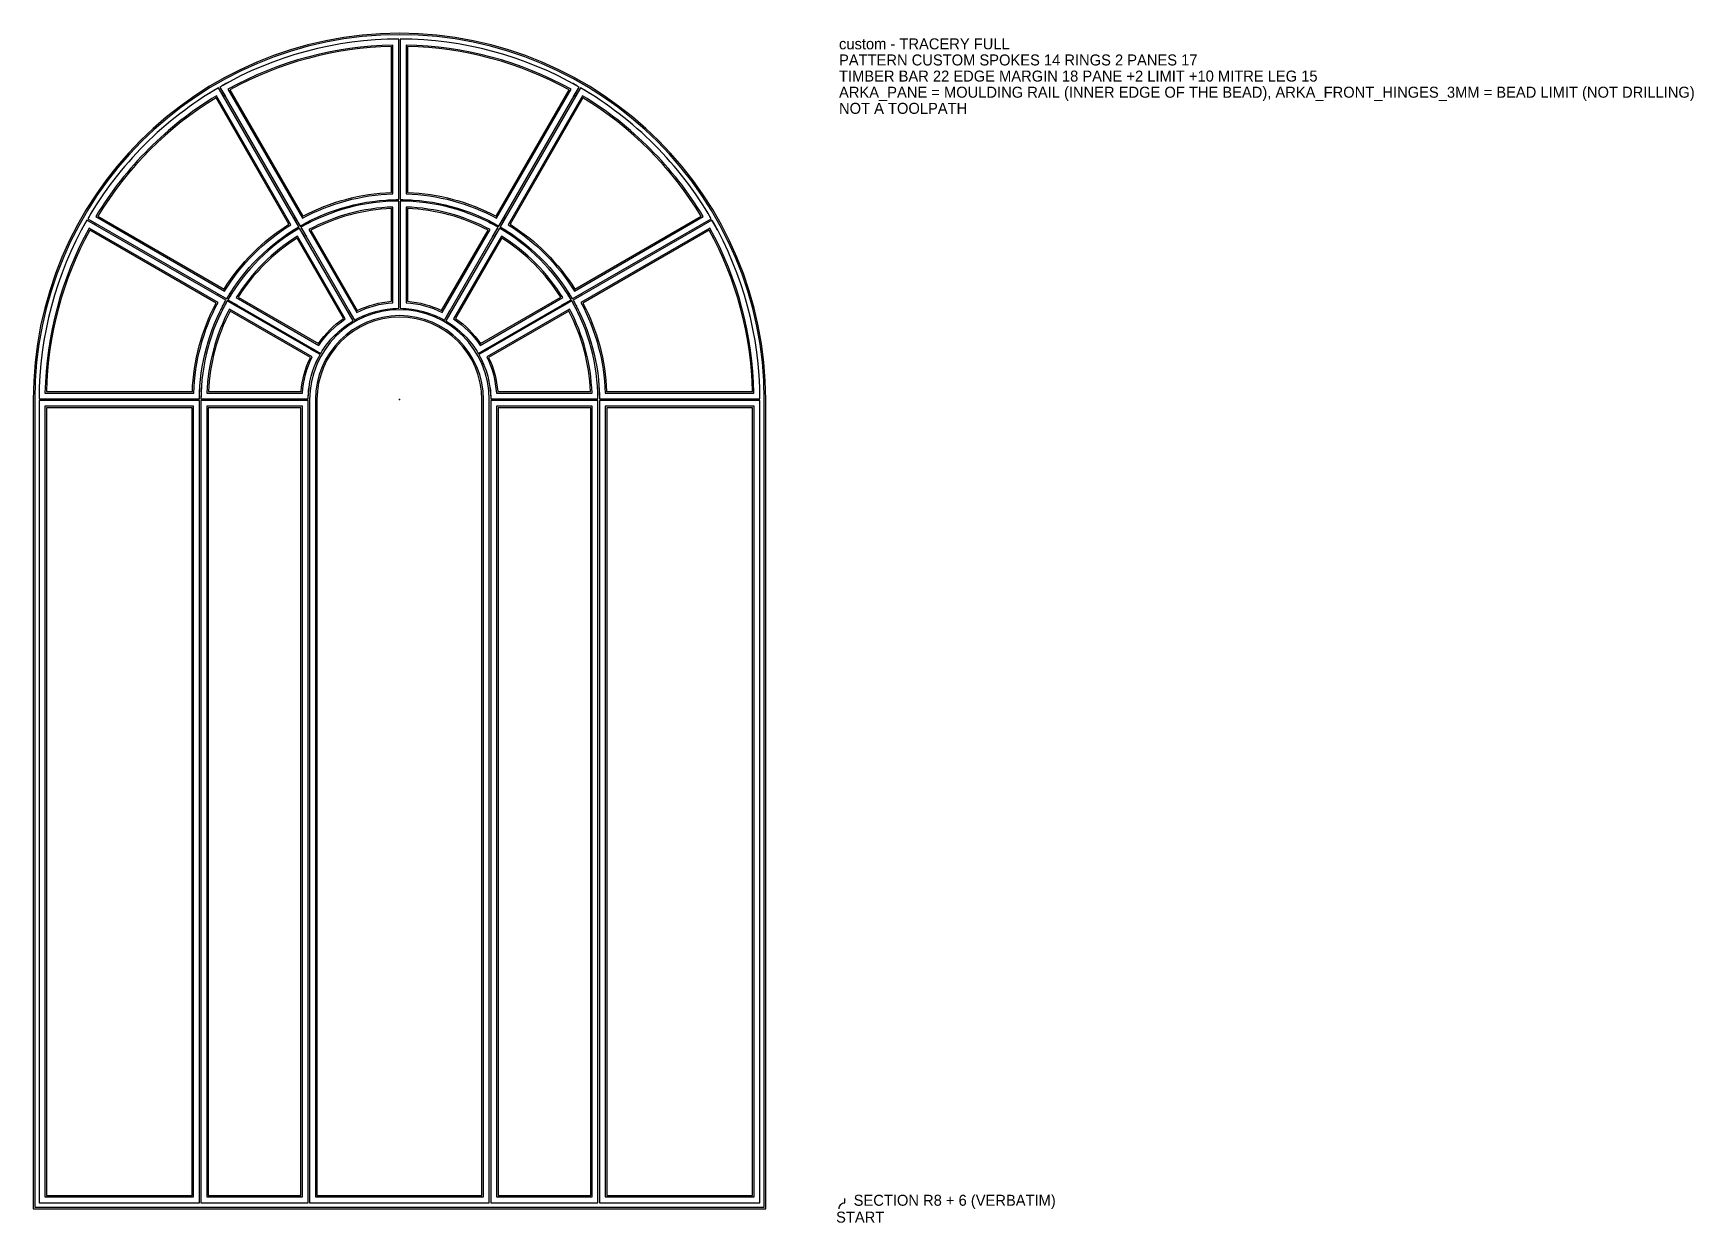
# Model space of a CAD drawing. Extents: x -6 to 2261, y -25 to 1598.
import ezdxf

# ---------------------------------------------------------------- set-up
doc = ezdxf.new("R2010")
doc.units = 0
for name, color, linetype in [('ARKA_CENTRE', 6, 'CONTINUOUS'), ('ARKA_FRONT_HINGES_3MM', 50, 'CONTINUOUS'), ('ARKA_INFO_NO_CUT', 8, 'CONTINUOUS'), ('ARKA_MITRE', 1, 'CONTINUOUS'), ('ARKA_OUTLINE', 7, 'CONTINUOUS'), ('ARKA_PANE', 3, 'CONTINUOUS'), ('ARKA_PANE_ZEWN_REF', 3, 'CONTINUOUS'), ('ARKA_SECTION', 5, 'CONTINUOUS')]:
    doc.layers.add(name, color=color, linetype=linetype)

msp = doc.modelspace()

# ---------------------------------------------------------------- linework, layer by layer
at = {"layer": 'ARKA_CENTRE'}
msp.add_point((494.5, 1098.5), dxfattribs=at)
at = {"layer": 'ARKA_FRONT_HINGES_3MM'}
for points in [[(493.5, 1590.498984, 0.130619), (249.366534, 1525.083619), (358.879441, 1335.401698, -0.12979), (493.5, 1371.473168)], [(739.633466, 1525.083619, 0.130619), (495.5, 1590.498984), (495.5, 1371.473168, -0.12979), (630.120559, 1335.401698)], [(247.634483, 1524.083619, 0.130619), (68.916381, 1345.365517), (258.598302, 1235.85261, -0.12979), (357.14739, 1334.401698)], [(920.083619, 1345.365517, 0.130619), (741.365517, 1524.083619), (631.85261, 1334.401698, -0.12979), (730.401698, 1235.85261)], [(433.055531, 1206.924941, -0.127573), (493.5, 1223.120988), (493.5, 1369.473155, 0.129776), (359.879448, 1333.669636)], [(495.5, 1223.120988, -0.127573), (555.944469, 1206.924941), (629.120552, 1333.669636, 0.129776), (495.5, 1369.473155)], [(67.916381, 1343.633466, 0.130619), (2.501016, 1099.5), (221.526832, 1099.5, -0.12979), (257.598302, 1234.120559)], [(986.498984, 1099.5, 0.130619), (921.083619, 1343.633466), (731.401698, 1234.120559, -0.12979), (767.473168, 1099.5)], [(387.075059, 1161.676519, -0.127573), (431.323481, 1205.924941), (358.147397, 1332.669636, 0.129776), (260.330364, 1234.852603)], [(557.676519, 1205.924941, -0.127573), (601.924941, 1161.676519), (728.669636, 1234.852603, 0.129776), (630.852603, 1332.669636)], [(369.879012, 1099.5, -0.127573), (386.075059, 1159.944469), (259.330364, 1233.120552, 0.129776), (223.526845, 1099.5)], [(602.924941, 1159.944469, -0.127573), (619.120988, 1099.5), (765.473155, 1099.5, 0.129776), (729.669636, 1233.120552)], [(371.875, 2.5), (617.125, 2.5), (617.125, 1098.5, 1), (371.875, 1098.5)]]:
    msp.add_lwpolyline(points, format="xyb", close=True, dxfattribs=at)
for points in [[(2.5, 2.5), (221.525, 2.5), (221.525, 1097.5), (2.5, 1097.5)], [(223.525, 2.5), (369.875, 2.5), (369.875, 1097.5), (223.525, 1097.5)], [(619.125, 2.5), (765.475, 2.5), (765.475, 1097.5), (619.125, 1097.5)], [(767.475, 2.5), (986.5, 2.5), (986.5, 1097.5), (767.475, 1097.5)]]:
    msp.add_lwpolyline(points, close=True, dxfattribs=at)
at = {"layer": 'ARKA_MITRE'}
for points in [[(493.5, 1575.498984), (493.5, 1590.498984, 0.007622), (478.502819, 1590.23986)], [(510.497181, 1590.23986, 0.007622), (495.5, 1590.498984), (495.5, 1575.498984)], [(255.134483, 1511.093237), (247.634483, 1524.083619, 0.007622), (234.776105, 1516.360621)], [(262.484035, 1532.357801, 0.007622), (249.366534, 1525.083619), (256.866534, 1512.093237)], [(732.133466, 1512.093237), (739.633466, 1525.083619, 0.007622), (726.515965, 1532.357801)], [(754.223895, 1516.360621, 0.007622), (741.365517, 1524.083619), (733.865517, 1511.093237)], [(478.509158, 1371.006227, -0.013738), (493.5, 1371.473168), (493.5, 1386.473168)], [(495.5, 1386.473168), (495.5, 1371.473168, -0.013738), (510.490842, 1371.006227)], [(493.5, 1354.473155), (493.5, 1369.473155, 0.01384), (478.509293, 1369.002769)], [(510.490707, 1369.002769, 0.01384), (495.5, 1369.473155), (495.5, 1354.473155)], [(80.906763, 1336.133466), (67.916381, 1343.633466, 0.007622), (60.642199, 1330.515965)], [(76.639379, 1358.223895, 0.007622), (68.916381, 1345.365517), (81.906763, 1337.865517)], [(344.398411, 1326.501894, -0.013738), (357.14739, 1334.401698), (349.64739, 1347.392079)], [(351.379441, 1348.392079), (358.879441, 1335.401698, -0.013738), (372.095362, 1342.492736)], [(373.096974, 1340.757623, 0.01384), (359.879448, 1333.669636), (367.379448, 1320.679255)], [(621.620552, 1320.679255), (629.120552, 1333.669636, 0.01384), (615.903026, 1340.757623)], [(616.904638, 1342.492736, -0.013738), (630.120559, 1335.401698), (637.620559, 1348.392079)], [(639.35261, 1347.392079), (631.85261, 1334.401698, -0.013738), (644.601589, 1326.501894)], [(907.093237, 1337.865517), (920.083619, 1345.365517, 0.007622), (912.360621, 1358.223895)], [(928.357801, 1330.515965, 0.007622), (921.083619, 1343.633466), (908.093237, 1336.133466)], [(365.647397, 1319.679255), (358.147397, 1332.669636, 0.01384), (345.400257, 1324.766916)], [(643.599743, 1324.766916, 0.01384), (630.852603, 1332.669636), (623.352603, 1319.679255)], [(245.607921, 1243.35261), (258.598302, 1235.85261, -0.013738), (266.498106, 1248.601589)], [(268.233084, 1247.599743, 0.01384), (260.330364, 1234.852603), (273.320745, 1227.352603)], [(715.679255, 1227.352603), (728.669636, 1234.852603, 0.01384), (720.766916, 1247.599743)], [(722.501894, 1248.601589, -0.013738), (730.401698, 1235.85261), (743.392079, 1243.35261)], [(250.507264, 1220.904638, -0.013738), (257.598302, 1234.120559), (244.607921, 1241.620559)], [(272.320745, 1225.620552), (259.330364, 1233.120552, 0.01384), (252.242377, 1219.903026)], [(478.543907, 1222.099327, -0.030099), (493.5, 1223.120988), (493.5, 1238.120988)], [(495.5, 1238.120988), (495.5, 1223.120988, -0.030099), (510.456093, 1222.099327)], [(736.757623, 1219.903026, 0.01384), (729.669636, 1233.120552), (716.679255, 1225.620552)], [(744.392079, 1241.620559), (731.401698, 1234.120559, -0.013738), (738.492736, 1220.904638)], [(418.881955, 1197.562111, -0.030099), (431.323481, 1205.924941), (423.823481, 1218.915322)], [(425.555531, 1219.915322), (433.055531, 1206.924941, -0.030099), (446.518718, 1213.518204)], [(542.481282, 1213.518204, -0.030099), (555.944469, 1206.924941), (563.444469, 1219.915322)], [(565.176519, 1218.915322), (557.676519, 1205.924941, -0.030099), (570.118045, 1197.562111)], [(379.481796, 1146.481282, -0.030099), (386.075059, 1159.944469), (373.084678, 1167.444469)], [(374.084678, 1169.176519), (387.075059, 1161.676519, -0.030099), (395.437889, 1174.118045)], [(593.562111, 1174.118045, -0.030099), (601.924941, 1161.676519), (614.915322, 1169.176519)], [(615.915322, 1167.444469), (602.924941, 1159.944469, -0.030099), (609.518204, 1146.481282)], [(2.76014, 1114.497181, 0.007622), (2.501016, 1099.5), (17.501016, 1099.5)], [(206.526832, 1099.5), (221.526832, 1099.5, -0.013738), (221.993773, 1114.490842)], [(223.997231, 1114.490707, 0.01384), (223.526845, 1099.5), (238.526845, 1099.5)], [(354.879012, 1099.5), (369.879012, 1099.5, -0.030099), (370.900673, 1114.456093)], [(618.099327, 1114.456093, -0.030099), (619.120988, 1099.5), (634.120988, 1099.5)], [(750.473155, 1099.5), (765.473155, 1099.5, 0.01384), (765.002769, 1114.490707)], [(767.006227, 1114.490842, -0.013738), (767.473168, 1099.5), (782.473168, 1099.5)], [(971.498984, 1099.5), (986.498984, 1099.5, 0.007622), (986.23986, 1114.497181)]]:
    msp.add_lwpolyline(points, format="xyb", dxfattribs=at)
for points in [[(17.5, 1097.5), (2.5, 1097.5), (2.5, 1082.5)], [(221.525, 1082.5), (221.525, 1097.5), (206.525, 1097.5)], [(238.525, 1097.5), (223.525, 1097.5), (223.525, 1082.5)], [(369.875, 1082.5), (369.875, 1097.5), (354.875, 1097.5)], [(634.125, 1097.5), (619.125, 1097.5), (619.125, 1082.5)], [(765.475, 1082.5), (765.475, 1097.5), (750.475, 1097.5)], [(782.475, 1097.5), (767.475, 1097.5), (767.475, 1082.5)], [(986.5, 1082.5), (986.5, 1097.5), (971.5, 1097.5)], [(2.5, 17.5), (2.5, 2.5), (17.5, 2.5)], [(206.525, 2.5), (221.525, 2.5), (221.525, 17.5)], [(223.525, 17.5), (223.525, 2.5), (238.525, 2.5)], [(354.875, 2.5), (369.875, 2.5), (369.875, 17.5)], [(371.875, 17.5), (371.875, 2.5), (386.875, 2.5)], [(602.125, 2.5), (617.125, 2.5), (617.125, 17.5)], [(619.125, 17.5), (619.125, 2.5), (634.125, 2.5)], [(750.475, 2.5), (765.475, 2.5), (765.475, 17.5)], [(767.475, 17.5), (767.475, 2.5), (782.475, 2.5)], [(971.5, 2.5), (986.5, 2.5), (986.5, 17.5)]]:
    msp.add_lwpolyline(points, dxfattribs=at)
at = {"layer": 'ARKA_OUTLINE'}
for points in [[(-5.5, -5.5), (994.5, -5.5), (994.5, 1098.5, 1), (-5.5, 1098.5)], [(483.5, 1580.374465, 0.12006), (263.089047, 1521.315528), (362.64572, 1348.878313, -0.111922), (483.5, 1381.261119)], [(725.910953, 1521.315528, 0.12006), (505.5, 1580.374465), (505.5, 1381.261119, -0.111922), (626.35428, 1348.878313)], [(244.036488, 1510.315528, 0.12006), (82.684472, 1348.963512), (255.121687, 1249.406839, -0.111922), (343.593161, 1337.878313)], [(906.315528, 1348.963512, 0.12006), (744.963512, 1510.315528), (645.406839, 1337.878313, -0.111922), (733.878313, 1249.406839)], [(436.938854, 1220.198829, -0.090244), (483.5, 1232.674851), (483.5, 1359.243074, 0.110262), (373.654742, 1329.810126)], [(505.5, 1232.674851, -0.090244), (552.061146, 1220.198829), (615.345258, 1329.810126, 0.110262), (505.5, 1359.243074)], [(71.684472, 1329.910953, 0.12006), (12.625535, 1109.5), (211.738881, 1109.5, -0.111922), (244.121687, 1230.35428)], [(383.801171, 1175.113705, -0.090244), (417.886295, 1209.198829), (354.602184, 1318.810126, 0.110262), (274.189874, 1238.397816)], [(571.113705, 1209.198829, -0.090244), (605.198829, 1175.113705), (714.810126, 1238.397816, 0.110262), (634.397816, 1318.810126)], [(976.374465, 1109.5, 0.12006), (917.315528, 1329.910953), (744.878313, 1230.35428, -0.111922), (777.261119, 1109.5)], [(360.325149, 1109.5, -0.090244), (372.801171, 1156.061146), (263.189874, 1219.345258, 0.110262), (233.756926, 1109.5)], [(381.875, 12.5), (607.125, 12.5), (607.125, 1098.5, 1), (381.875, 1098.5)], [(616.198829, 1156.061146, -0.090244), (628.674851, 1109.5), (755.243074, 1109.5, 0.110262), (725.810126, 1219.345258)]]:
    msp.add_lwpolyline(points, format="xyb", close=True, dxfattribs=at)
for points in [[(12.5, 12.5), (211.525, 12.5), (211.525, 1087.5), (12.5, 1087.5)], [(233.525, 12.5), (359.875, 12.5), (359.875, 1087.5), (233.525, 1087.5)], [(629.125, 12.5), (755.475, 12.5), (755.475, 1087.5), (629.125, 1087.5)], [(777.475, 12.5), (976.5, 12.5), (976.5, 1087.5), (777.475, 1087.5)]]:
    msp.add_lwpolyline(points, close=True, dxfattribs=at)
at = {"layer": 'ARKA_PANE'}
for points in [[(485.5, 1582.416315, 0.122205), (260.336071, 1522.083822), (361.878818, 1346.206626, -0.115389), (485.5, 1379.330822)], [(728.663929, 1522.083822, 0.122205), (503.5, 1582.416315), (503.5, 1379.330822, -0.115389), (627.121182, 1346.206626)], [(244.747614, 1513.083822, 0.122205), (79.916178, 1348.252386), (255.793374, 1246.70964, -0.115389), (346.29036, 1337.206626)], [(909.083822, 1348.252386, 0.122205), (744.252386, 1513.083822), (642.70964, 1337.206626, -0.115389), (733.206626, 1246.70964)], [(436.134591, 1217.591854, -0.097248), (485.5, 1230.819275), (485.5, 1361.320948, 0.114278), (370.883755, 1330.609617)], [(503.5, 1230.819275, -0.097248), (552.865409, 1217.591854), (618.116245, 1330.609617, 0.114278), (503.5, 1361.320948)], [(70.916178, 1332.663929, 0.122205), (10.583685, 1107.5), (213.669178, 1107.5, -0.115389), (246.793374, 1231.121182)], [(384.408146, 1172.453866, -0.097248), (420.546134, 1208.591854), (355.295297, 1321.609617, 0.114278), (271.390383, 1237.704703)], [(568.453866, 1208.591854, -0.097248), (604.591854, 1172.453866), (717.609617, 1237.704703, 0.114278), (633.704703, 1321.609617)], [(978.416315, 1107.5, 0.122205), (918.083822, 1332.663929), (742.206626, 1231.121182, -0.115389), (775.330822, 1107.5)], [(362.180725, 1107.5, -0.097248), (375.408146, 1156.865409), (262.390383, 1222.116245, 0.114278), (231.679052, 1107.5)], [(379.875, 10.5), (609.125, 10.5), (609.125, 1098.5, 1), (379.875, 1098.5)], [(613.591854, 1156.865409, -0.097248), (626.819275, 1107.5), (757.320948, 1107.5, 0.114278), (726.609617, 1222.116245)]]:
    msp.add_lwpolyline(points, format="xyb", close=True, dxfattribs=at)
for points in [[(10.5, 10.5), (213.525, 10.5), (213.525, 1089.5), (10.5, 1089.5)], [(231.525, 10.5), (361.875, 10.5), (361.875, 1089.5), (231.525, 1089.5)], [(627.125, 10.5), (757.475, 10.5), (757.475, 1089.5), (627.125, 1089.5)], [(775.475, 10.5), (978.5, 10.5), (978.5, 1089.5), (775.475, 1089.5)]]:
    msp.add_lwpolyline(points, close=True, dxfattribs=at)
at = {"layer": 'ARKA_PANE_ZEWN_REF'}
msp.add_lwpolyline([(-3.5, -3.5), (992.5, -3.5), (992.5, 1098.5, 1), (-3.5, 1098.5)], format="xyb", close=True, dxfattribs=at)
at = {"layer": 'ARKA_SECTION'}
msp.add_lwpolyline([(1094.5, -5.5, -0.414214), (1102.5, 2.5), (1102.5, 8.5)], format="xyb", dxfattribs=at)

# ---------------------------------------------------------------- texts
at = {"layer": 'ARKA_INFO_NO_CUT'}
for s, p in [('custom - TRACERY FULL', (1094.5, 1576.5)), ('PATTERN CUSTOM SPOKES 14 RINGS 2 PANES 17', (1094.5, 1554.5)), ('TIMBER BAR 22 EDGE MARGIN 18 PANE +2 LIMIT +10 MITRE LEG 15', (1094.5, 1532.5)), ('ARKA_PANE = MOULDING RAIL (INNER EDGE OF THE BEAD), ARKA_FRONT_HINGES_3MM = BEAD LIMIT (NOT DRILLING)', (1094.5, 1510.5)), ('NOT A TOOLPATH', (1094.5, 1488.5)), ('SECTION R8 + 6 (VERBATIM)', (1114.5, -1.5)), ('START', (1090.5, -24.5))]:
    msp.add_text(s, height=15, dxfattribs=at).set_placement(p)

doc.saveas('drawing.dxf')
